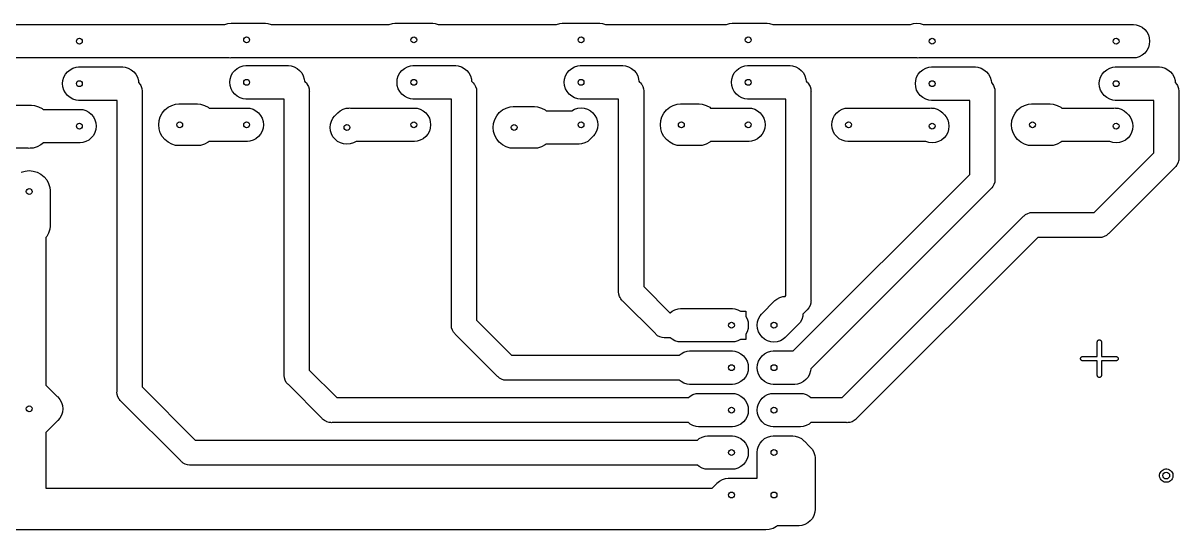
# Model space of a CAD drawing. Extents: x 86 to 209, y -114 to -37.
# Drawn here: x 137.6 to 206.8, y -114.2 to -83.9 of the extents above; entities that cross this region are included whole.
import ezdxf

# ---------------------------------------------------------------- set-up
doc = ezdxf.new("R2010")
doc.units = 0
doc.layers.add('BLACK', color=7, linetype='CONTINUOUS')

msp = doc.modelspace()

# ---------------------------------------------------------------- linework, layer by layer
at = {"layer": 'BLACK', "linetype": 'CONTINUOUS'}
for p, q in [((134, -84), (149.68, -84)), ((149.68, -84), (149.695, -83.9917)), ((149.695, -83.9917), (149.884, -83.9345)), ((149.884, -83.9345), (150.08, -83.9152)), ((150.08, -83.9152), (150.129, -83.92)), ((150.129, -83.92), (152.129, -83.92)), ((152.129, -83.92), (152.276, -83.9345)), ((152.276, -83.9345), (152.465, -83.9917)), ((152.465, -83.9917), (152.48, -84)), ((152.48, -84), (159.52, -84)), ((159.52, -84), (159.535, -83.9917)), ((159.535, -83.9917), (159.724, -83.9345)), ((159.724, -83.9345), (159.871, -83.92)), ((159.871, -83.92), (162.129, -83.92)), ((162.129, -83.92), (162.276, -83.9345)), ((162.276, -83.9345), (162.465, -83.9917)), ((162.465, -83.9917), (162.48, -84)), ((162.48, -84), (169.52, -84)), ((169.52, -84), (169.535, -83.9917)), ((169.535, -83.9917), (169.724, -83.9345)), ((169.724, -83.9345), (169.871, -83.92)), ((169.871, -83.92), (172.129, -83.92)), ((172.129, -83.92), (172.276, -83.9345)), ((172.276, -83.9345), (172.465, -83.9917)), ((172.465, -83.9917), (172.48, -84)), ((172.48, -84), (179.68, -84)), ((179.68, -84), (179.695, -83.9917)), ((179.695, -83.9917), (179.884, -83.9345)), ((179.884, -83.9345), (180.031, -83.92)), ((180.031, -83.92), (182.129, -83.92)), ((182.129, -83.92), (182.276, -83.9345)), ((182.276, -83.9345), (182.465, -83.9917)), ((182.465, -83.9917), (182.48, -84)), ((182.48, -84), (190.68, -84)), ((190.68, -84), (190.695, -83.9917)), ((190.695, -83.9917), (190.884, -83.9345)), ((190.884, -83.9345), (191.08, -83.9152)), ((191.08, -83.9152), (191.276, -83.9345)), ((191.276, -83.9345), (191.465, -83.9917)), ((191.465, -83.9917), (191.48, -84)), ((191.48, -84), (204.049, -84)), ((204.049, -84), (204.196, -84.0145)), ((204.196, -84.0145), (204.385, -84.0717)), ((204.385, -84.0717), (204.558, -84.1645)), ((204.558, -84.1645), (204.711, -84.2895)), ((204.711, -84.2895), (204.835, -84.4417)), ((204.835, -84.4417), (204.928, -84.6155)), ((204.928, -84.6155), (204.986, -84.804)), ((204.986, -84.804), (205.005, -85)), ((205.005, -85), (204.986, -85.196)), ((204.835, -85.5583), (204.711, -85.7105)), ((204.928, -85.3845), (204.835, -85.5583)), ((204.986, -85.196), (204.928, -85.3845)), ((149.951, -86), (134, -86)), ((150, -86.0048), (149.951, -86)), ((150.049, -86), (150, -86.0048)), ((191.111, -86), (150.049, -86)), ((191.16, -86.0048), (191.111, -86)), ((191.209, -86), (191.16, -86.0048)), ((204.049, -86), (191.209, -86)), ((204.196, -85.9855), (204.049, -86)), ((204.385, -85.9283), (204.196, -85.9855)), ((204.558, -85.8355), (204.385, -85.9283)), ((204.711, -85.7105), (204.558, -85.8355)), ((140.072, -87.1555), (140.165, -86.9817)), ((140.165, -86.9817), (140.289, -86.8295)), ((140.289, -86.8295), (140.442, -86.7045)), ((140.442, -86.7045), (140.615, -86.6117)), ((140.615, -86.6117), (140.804, -86.5545)), ((140.804, -86.5545), (140.951, -86.54)), ((140.951, -86.54), (143.589, -86.54)), ((143.589, -86.54), (143.736, -86.5545)), ((143.736, -86.5545), (143.925, -86.6117)), ((143.925, -86.6117), (144.098, -86.7045)), ((144.098, -86.7045), (144.251, -86.8295)), ((144.251, -86.8295), (144.375, -86.9817)), ((144.375, -86.9817), (144.468, -87.1555)), ((150.014, -87.264), (150.072, -87.0755)), ((150.072, -87.0755), (150.165, -86.9017)), ((150.165, -86.9017), (150.289, -86.7495)), ((150.289, -86.7495), (150.442, -86.6245)), ((150.442, -86.6245), (150.615, -86.5317)), ((150.615, -86.5317), (150.804, -86.4745)), ((150.804, -86.4745), (150.951, -86.46)), ((150.951, -86.46), (153.509, -86.46)), ((153.509, -86.46), (153.656, -86.4745)), ((153.656, -86.4745), (153.845, -86.5317)), ((153.845, -86.5317), (154.018, -86.6245)), ((154.018, -86.6245), (154.171, -86.7495)), ((154.171, -86.7495), (154.295, -86.9017)), ((154.295, -86.9017), (154.388, -87.0755)), ((154.388, -87.0755), (154.446, -87.264)), ((160.014, -87.264), (160.072, -87.0755)), ((160.072, -87.0755), (160.165, -86.9017)), ((160.165, -86.9017), (160.289, -86.7495)), ((160.289, -86.7495), (160.442, -86.6245)), ((160.442, -86.6245), (160.615, -86.5317)), ((160.615, -86.5317), (160.804, -86.4745)), ((160.804, -86.4745), (160.951, -86.46)), ((160.951, -86.46), (163.509, -86.46)), ((163.509, -86.46), (163.656, -86.4745)), ((163.656, -86.4745), (163.845, -86.5317)), ((163.845, -86.5317), (164.018, -86.6245)), ((164.018, -86.6245), (164.171, -86.7495)), ((164.171, -86.7495), (164.295, -86.9017)), ((164.295, -86.9017), (164.388, -87.0755)), ((164.388, -87.0755), (164.446, -87.264)), ((170.014, -87.264), (170.072, -87.0755)), ((170.072, -87.0755), (170.165, -86.9017)), ((170.165, -86.9017), (170.289, -86.7495)), ((170.289, -86.7495), (170.442, -86.6245)), ((170.442, -86.6245), (170.615, -86.5317)), ((170.615, -86.5317), (170.804, -86.4745)), ((170.804, -86.4745), (170.951, -86.46)), ((170.951, -86.46), (173.509, -86.46)), ((173.509, -86.46), (173.656, -86.4745)), ((173.656, -86.4745), (173.845, -86.5317)), ((173.845, -86.5317), (174.018, -86.6245)), ((174.018, -86.6245), (174.171, -86.7495)), ((174.171, -86.7495), (174.295, -86.9017)), ((174.295, -86.9017), (174.388, -87.0755)), ((174.388, -87.0755), (174.446, -87.264)), ((180.014, -87.264), (180.072, -87.0755)), ((180.072, -87.0755), (180.165, -86.9017)), ((180.165, -86.9017), (180.289, -86.7495)), ((180.289, -86.7495), (180.442, -86.6245)), ((180.442, -86.6245), (180.615, -86.5317)), ((180.615, -86.5317), (180.804, -86.4745)), ((180.804, -86.4745), (180.951, -86.46)), ((180.951, -86.46), (183.509, -86.46)), ((183.509, -86.46), (183.656, -86.4745)), ((183.656, -86.4745), (183.845, -86.5317)), ((183.845, -86.5317), (184.018, -86.6245)), ((184.018, -86.6245), (184.171, -86.7495)), ((184.171, -86.7495), (184.295, -86.9017)), ((184.295, -86.9017), (184.388, -87.0755)), ((184.388, -87.0755), (184.446, -87.264)), ((191.072, -87.1555), (191.165, -86.9817)), ((191.165, -86.9817), (191.289, -86.8295)), ((191.289, -86.8295), (191.442, -86.7045)), ((191.442, -86.7045), (191.615, -86.6117)), ((191.615, -86.6117), (191.804, -86.5545)), ((191.804, -86.5545), (191.951, -86.54)), ((191.951, -86.54), (194.589, -86.54)), ((194.589, -86.54), (194.736, -86.5545)), ((194.736, -86.5545), (194.925, -86.6117)), ((194.925, -86.6117), (195.098, -86.7045)), ((195.098, -86.7045), (195.251, -86.8295)), ((195.251, -86.8295), (195.375, -86.9817)), ((195.375, -86.9817), (195.468, -87.1555)), ((202.072, -87.1555), (202.165, -86.9817)), ((202.165, -86.9817), (202.289, -86.8295)), ((202.289, -86.8295), (202.442, -86.7045)), ((202.442, -86.7045), (202.615, -86.6117)), ((202.615, -86.6117), (202.804, -86.5545)), ((202.804, -86.5545), (202.951, -86.54)), ((202.951, -86.54), (205.589, -86.54)), ((205.589, -86.54), (205.736, -86.5545)), ((205.736, -86.5545), (205.925, -86.6117)), ((205.925, -86.6117), (206.098, -86.7045)), ((206.098, -86.7045), (206.251, -86.8295)), ((206.251, -86.8295), (206.375, -86.9817)), ((206.375, -86.9817), (206.468, -87.1555)), ((139.995, -87.54), (140.014, -87.344)), ((140.014, -87.736), (139.995, -87.54)), ((140.014, -87.344), (140.072, -87.1555)), ((140.072, -87.9245), (140.014, -87.736)), ((144.468, -87.1555), (144.526, -87.344)), ((144.526, -87.344), (144.538, -87.4737)), ((144.538, -87.4737), (144.627, -87.5813)), ((144.627, -87.5813), (144.667, -87.656)), ((144.667, -87.656), (144.696, -87.7116)), ((144.696, -87.7116), (144.732, -87.8284)), ((149.995, -87.46), (150.014, -87.264)), ((150.014, -87.656), (149.995, -87.46)), ((150.072, -87.8445), (150.014, -87.656)), ((154.446, -87.264), (154.459, -87.3981)), ((154.459, -87.3981), (154.504, -87.4436)), ((154.504, -87.4436), (154.533, -87.4671)), ((154.533, -87.4671), (154.556, -87.4957)), ((154.556, -87.4957), (154.556, -87.4957)), ((154.556, -87.4957), (154.617, -87.5699)), ((154.617, -87.5699), (154.627, -87.5813)), ((154.627, -87.5813), (154.696, -87.7116)), ((154.696, -87.7116), (154.739, -87.853)), ((159.995, -87.46), (160.014, -87.264)), ((160.014, -87.656), (159.995, -87.46)), ((160.072, -87.8445), (160.014, -87.656)), ((164.446, -87.264), (164.459, -87.3981)), ((164.459, -87.3981), (164.504, -87.4436)), ((164.504, -87.4436), (164.533, -87.4671)), ((164.533, -87.4671), (164.556, -87.4957)), ((164.556, -87.4957), (164.556, -87.4957)), ((164.556, -87.4957), (164.617, -87.5699)), ((164.617, -87.5699), (164.627, -87.5813)), ((164.627, -87.5813), (164.696, -87.7116)), ((164.696, -87.7116), (164.739, -87.853)), ((169.995, -87.46), (170.014, -87.264)), ((170.014, -87.656), (169.995, -87.46)), ((170.072, -87.8445), (170.014, -87.656)), ((174.446, -87.264), (174.459, -87.3981)), ((174.459, -87.3981), (174.504, -87.4436)), ((174.504, -87.4436), (174.533, -87.4671)), ((174.533, -87.4671), (174.556, -87.4957)), ((174.556, -87.4957), (174.556, -87.4957)), ((174.556, -87.4957), (174.617, -87.5699)), ((174.617, -87.5699), (174.627, -87.5813)), ((174.627, -87.5813), (174.696, -87.7116)), ((174.696, -87.7116), (174.739, -87.853)), ((179.995, -87.46), (180.014, -87.264)), ((180.014, -87.656), (179.995, -87.46)), ((180.072, -87.8445), (180.014, -87.656)), ((184.446, -87.264), (184.459, -87.3981)), ((184.459, -87.3981), (184.504, -87.4436)), ((184.504, -87.4436), (184.533, -87.4671)), ((184.533, -87.4671), (184.556, -87.4957)), ((184.556, -87.4957), (184.556, -87.4957)), ((184.556, -87.4957), (184.617, -87.5699)), ((184.617, -87.5699), (184.627, -87.5813)), ((184.627, -87.5813), (184.696, -87.7116)), ((184.696, -87.7116), (184.739, -87.853)), ((190.995, -87.54), (191.014, -87.344)), ((191.014, -87.736), (190.995, -87.54)), ((191.014, -87.344), (191.072, -87.1555)), ((191.072, -87.9245), (191.014, -87.736)), ((195.468, -87.1555), (195.526, -87.344)), ((195.526, -87.344), (195.538, -87.4737)), ((195.538, -87.4737), (195.627, -87.5813)), ((195.627, -87.5813), (195.667, -87.656)), ((195.667, -87.656), (195.696, -87.7116)), ((195.696, -87.7116), (195.732, -87.8284)), ((201.995, -87.54), (202.014, -87.344)), ((202.014, -87.736), (201.995, -87.54)), ((202.014, -87.344), (202.072, -87.1555)), ((202.072, -87.9245), (202.014, -87.736)), ((206.468, -87.1555), (206.526, -87.344)), ((206.526, -87.344), (206.538, -87.4737)), ((206.538, -87.4737), (206.627, -87.5813)), ((206.627, -87.5813), (206.667, -87.656)), ((206.667, -87.656), (206.696, -87.7116)), ((206.696, -87.7116), (206.732, -87.8284)), ((140.165, -88.0983), (140.072, -87.9245)), ((140.289, -88.2505), (140.165, -88.0983)), ((140.442, -88.3755), (140.289, -88.2505)), ((140.615, -88.4683), (140.442, -88.3755)), ((140.804, -88.5255), (140.615, -88.4683)), ((144.732, -87.8284), (144.739, -87.853)), ((144.739, -87.853), (144.75, -87.9632)), ((144.75, -87.9632), (144.75, -87.9632)), ((144.75, -87.9632), (144.754, -88)), ((144.754, -88), (144.75, -88.0368)), ((144.75, -88.0368), (144.75, -105.689)), ((150.165, -88.0183), (150.072, -87.8445)), ((150.289, -88.1705), (150.165, -88.0183)), ((150.442, -88.2955), (150.289, -88.1705)), ((150.615, -88.3883), (150.442, -88.2955)), ((150.804, -88.4455), (150.615, -88.3883)), ((150.951, -88.46), (150.804, -88.4455)), ((153.25, -88.46), (150.951, -88.46)), ((153.25, -104.963), (153.25, -88.46)), ((154.739, -87.853), (154.75, -87.9632)), ((154.75, -87.9632), (154.75, -87.9632)), ((154.75, -87.9632), (154.754, -88)), ((154.754, -88), (154.75, -88.0368)), ((154.75, -88.0368), (154.75, -104.689)), ((160.165, -88.0183), (160.072, -87.8445)), ((160.289, -88.1705), (160.165, -88.0183)), ((160.442, -88.2955), (160.289, -88.1705)), ((160.615, -88.3883), (160.442, -88.2955)), ((160.804, -88.4455), (160.615, -88.3883)), ((160.951, -88.46), (160.804, -88.4455)), ((163.25, -88.46), (160.951, -88.46)), ((163.25, -101.963), (163.25, -88.46)), ((164.739, -87.853), (164.75, -87.9632)), ((164.75, -87.9632), (164.75, -87.9632)), ((164.75, -87.9632), (164.754, -88)), ((164.754, -88), (164.75, -88.0368)), ((164.75, -88.0368), (164.75, -101.689)), ((170.165, -88.0183), (170.072, -87.8445)), ((170.289, -88.1705), (170.165, -88.0183)), ((170.442, -88.2955), (170.289, -88.1705)), ((170.615, -88.3883), (170.442, -88.2955)), ((170.804, -88.4455), (170.615, -88.3883)), ((170.951, -88.46), (170.804, -88.4455)), ((173.25, -88.46), (170.951, -88.46)), ((173.25, -99.9632), (173.25, -88.46)), ((174.739, -87.853), (174.75, -87.9632)), ((174.75, -87.9632), (174.75, -87.9632)), ((174.75, -87.9632), (174.754, -88)), ((174.754, -88), (174.75, -88.0368)), ((174.75, -88.0368), (174.75, -99.6893)), ((180.165, -88.0183), (180.072, -87.8445)), ((180.289, -88.1705), (180.165, -88.0183)), ((180.442, -88.2955), (180.289, -88.1705)), ((180.615, -88.3883), (180.442, -88.2955)), ((180.804, -88.4455), (180.615, -88.3883)), ((180.951, -88.46), (180.804, -88.4455)), ((183.25, -88.46), (180.951, -88.46)), ((183.25, -100.229), (183.25, -88.46)), ((184.739, -87.853), (184.75, -87.9632)), ((184.75, -87.9632), (184.75, -87.9632)), ((184.75, -87.9632), (184.754, -88)), ((184.754, -88), (184.75, -88.0368)), ((184.75, -88.0368), (184.75, -100.503)), ((191.165, -88.0983), (191.072, -87.9245)), ((191.289, -88.2505), (191.165, -88.0983)), ((191.442, -88.3755), (191.289, -88.2505)), ((191.615, -88.4683), (191.442, -88.3755)), ((191.804, -88.5255), (191.615, -88.4683)), ((195.732, -87.8284), (195.739, -87.853)), ((195.739, -87.853), (195.75, -87.9632)), ((195.75, -87.9632), (195.75, -87.9632)), ((195.75, -87.9632), (195.754, -88)), ((195.754, -88), (195.75, -88.0368)), ((195.75, -88.0368), (195.75, -93.2453)), ((202.165, -88.0983), (202.072, -87.9245)), ((202.289, -88.2505), (202.165, -88.0983)), ((202.442, -88.3755), (202.289, -88.2505)), ((202.615, -88.4683), (202.442, -88.3755)), ((202.804, -88.5255), (202.615, -88.4683)), ((206.732, -87.8284), (206.739, -87.853)), ((206.739, -87.853), (206.75, -87.9632)), ((206.75, -87.9632), (206.75, -87.9632)), ((206.75, -87.9632), (206.754, -88)), ((206.754, -88), (206.75, -88.0368)), ((206.75, -88.0368), (206.75, -91.9632)), ((137.141, -88.83), (138.019, -88.83)), ((138.019, -88.83), (138.08, -88.824)), ((138.08, -88.824), (138.141, -88.83)), ((138.141, -88.83), (138.141, -88.83)), ((138.141, -88.83), (138.325, -88.8481)), ((138.325, -88.8481), (138.561, -88.9196)), ((138.561, -88.9196), (138.778, -89.0356)), ((138.778, -89.0356), (138.832, -89.08)), ((138.832, -89.08), (141.049, -89.08)), ((140.951, -88.54), (140.804, -88.5255)), ((143.25, -88.54), (140.951, -88.54)), ((141.049, -89.08), (141.196, -89.0945)), ((141.196, -89.0945), (141.385, -89.1517)), ((141.385, -89.1517), (141.558, -89.2445)), ((143.25, -105.963), (143.25, -88.54)), ((145.956, -89.3022), (146.112, -89.1118)), ((146.112, -89.1118), (146.302, -88.9556)), ((146.302, -88.9556), (146.519, -88.8396)), ((146.519, -88.8396), (146.755, -88.7681)), ((146.755, -88.7681), (146.939, -88.75)), ((146.939, -88.75), (148.061, -88.75)), ((148.061, -88.75), (148.245, -88.7681)), ((148.245, -88.7681), (148.481, -88.8396)), ((148.481, -88.8396), (148.698, -88.9556)), ((148.698, -88.9556), (148.752, -89)), ((148.752, -89), (151.049, -89)), ((151.049, -89), (151.196, -89.0145)), ((151.196, -89.0145), (151.385, -89.0717)), ((151.385, -89.0717), (151.558, -89.1645)), ((156.602, -89.1645), (156.775, -89.0717)), ((156.775, -89.0717), (156.964, -89.0145)), ((156.964, -89.0145), (157.111, -89)), ((157.111, -89), (157.16, -88.9952)), ((157.111, -89), (157.111, -89)), ((157.16, -88.9952), (157.209, -89)), ((157.209, -89), (161.049, -89)), ((161.049, -89), (161.196, -89.0145)), ((161.196, -89.0145), (161.385, -89.0717)), ((161.385, -89.0717), (161.558, -89.1645)), ((166.112, -89.2718), (166.302, -89.1156)), ((166.302, -89.1156), (166.519, -88.9996)), ((166.519, -88.9996), (166.755, -88.9281)), ((166.755, -88.9281), (166.939, -88.91)), ((166.939, -88.91), (168.221, -88.91)), ((168.221, -88.91), (168.405, -88.9281)), ((168.405, -88.9281), (168.641, -88.9996)), ((168.641, -88.9996), (168.858, -89.1156)), ((168.858, -89.1156), (168.912, -89.16)), ((168.912, -89.16), (170.45, -89.16)), ((170.45, -89.16), (170.615, -89.0717)), ((170.615, -89.0717), (170.804, -89.0145)), ((170.804, -89.0145), (171, -88.9952)), ((171, -88.9952), (171.196, -89.0145)), ((171.196, -89.0145), (171.385, -89.0717)), ((171.385, -89.0717), (171.558, -89.1645)), ((175.956, -89.3022), (176.112, -89.1118)), ((176.112, -89.1118), (176.302, -88.9556)), ((176.302, -88.9556), (176.519, -88.8396)), ((176.519, -88.8396), (176.755, -88.7681)), ((176.755, -88.7681), (176.939, -88.75)), ((176.939, -88.75), (178.061, -88.75)), ((178.061, -88.75), (178.245, -88.7681)), ((178.245, -88.7681), (178.481, -88.8396)), ((178.481, -88.8396), (178.698, -88.9556)), ((178.698, -88.9556), (178.752, -89)), ((178.752, -89), (181.049, -89)), ((181.049, -89), (181.196, -89.0145)), ((181.196, -89.0145), (181.385, -89.0717)), ((181.385, -89.0717), (181.558, -89.1645)), ((186.442, -89.1645), (186.615, -89.0717)), ((186.615, -89.0717), (186.804, -89.0145)), ((186.804, -89.0145), (186.951, -89)), ((186.951, -89), (191.871, -89)), ((191.951, -88.54), (191.804, -88.5255)), ((191.871, -89), (191.92, -88.9952)), ((191.92, -88.9952), (191.969, -89)), ((194.25, -88.54), (191.951, -88.54)), ((191.969, -89), (192.116, -89.0145)), ((192.116, -89.0145), (192.305, -89.0717)), ((192.305, -89.0717), (192.478, -89.1645)), ((194.25, -92.9714), (194.25, -88.54)), ((196.956, -89.3022), (197.112, -89.1118)), ((197.112, -89.1118), (197.302, -88.9556)), ((197.302, -88.9556), (197.519, -88.8396)), ((197.519, -88.8396), (197.755, -88.7681)), ((197.755, -88.7681), (197.939, -88.75)), ((197.939, -88.75), (199.061, -88.75)), ((199.061, -88.75), (199.245, -88.7681)), ((199.245, -88.7681), (199.481, -88.8396)), ((199.481, -88.8396), (199.698, -88.9556)), ((199.698, -88.9556), (199.752, -89)), ((199.752, -89), (202.871, -89)), ((202.951, -88.54), (202.804, -88.5255)), ((202.871, -89), (202.92, -88.9952)), ((202.92, -88.9952), (202.969, -89)), ((205.25, -88.54), (202.951, -88.54)), ((202.969, -89), (203.116, -89.0145)), ((203.116, -89.0145), (203.305, -89.0717)), ((203.305, -89.0717), (203.478, -89.1645)), ((205.25, -91.6893), (205.25, -88.54)), ((141.558, -89.2445), (141.711, -89.3695)), ((141.711, -89.3695), (141.835, -89.5217)), ((141.835, -89.5217), (141.928, -89.6955)), ((141.928, -89.6955), (141.986, -89.884)), ((145.744, -90), (145.768, -89.755)), ((145.768, -89.755), (145.84, -89.5193)), ((145.84, -89.5193), (145.956, -89.3022)), ((151.558, -89.1645), (151.711, -89.2895)), ((151.711, -89.2895), (151.835, -89.4417)), ((151.835, -89.4417), (151.928, -89.6155)), ((151.928, -89.6155), (151.986, -89.804)), ((151.986, -89.804), (152.005, -90)), ((156.014, -89.964), (156.072, -89.7755)), ((156.072, -89.7755), (156.165, -89.6017)), ((156.165, -89.6017), (156.258, -89.4876)), ((156.258, -89.4876), (156.418, -89.3276)), ((156.418, -89.3276), (156.449, -89.2895)), ((156.449, -89.2895), (156.602, -89.1645)), ((161.558, -89.1645), (161.711, -89.2895)), ((161.711, -89.2895), (161.835, -89.4417)), ((161.835, -89.4417), (161.928, -89.6155)), ((161.928, -89.6155), (161.986, -89.804)), ((161.986, -89.804), (162.005, -90)), ((165.768, -89.915), (165.84, -89.6793)), ((165.84, -89.6793), (165.956, -89.4622)), ((165.956, -89.4622), (166.112, -89.2718)), ((171.558, -89.1645), (171.711, -89.2895)), ((171.711, -89.2895), (171.835, -89.4417)), ((171.835, -89.4417), (171.928, -89.6155)), ((171.928, -89.6155), (171.986, -89.804)), ((171.986, -89.804), (172.005, -90)), ((175.744, -90), (175.768, -89.755)), ((175.768, -89.755), (175.84, -89.5193)), ((175.84, -89.5193), (175.956, -89.3022)), ((181.558, -89.1645), (181.711, -89.2895)), ((181.711, -89.2895), (181.835, -89.4417)), ((181.835, -89.4417), (181.928, -89.6155)), ((181.928, -89.6155), (181.986, -89.804)), ((181.986, -89.804), (182.005, -90)), ((185.995, -90), (186.014, -89.804)), ((186.014, -89.804), (186.072, -89.6155)), ((186.072, -89.6155), (186.165, -89.4417)), ((186.165, -89.4417), (186.289, -89.2895)), ((186.289, -89.2895), (186.442, -89.1645)), ((192.478, -89.1645), (192.631, -89.2895)), ((192.631, -89.2895), (192.662, -89.3276)), ((192.662, -89.3276), (192.742, -89.4076)), ((192.742, -89.4076), (192.835, -89.5217)), ((192.835, -89.5217), (192.928, -89.6955)), ((192.928, -89.6955), (192.986, -89.884)), ((196.744, -90), (196.768, -89.755)), ((196.768, -89.755), (196.84, -89.5193)), ((196.84, -89.5193), (196.956, -89.3022)), ((203.478, -89.1645), (203.631, -89.2895)), ((203.631, -89.2895), (203.662, -89.3276)), ((203.662, -89.3276), (203.742, -89.4076)), ((203.742, -89.4076), (203.835, -89.5217)), ((203.835, -89.5217), (203.928, -89.6955)), ((203.928, -89.6955), (203.986, -89.884)), ((141.928, -90.4645), (141.835, -90.6383)), ((141.986, -90.276), (141.928, -90.4645)), ((141.986, -89.884), (142.005, -90.08)), ((142.005, -90.08), (141.986, -90.276)), ((145.768, -90.245), (145.744, -90)), ((145.84, -90.4807), (145.768, -90.245)), ((145.956, -90.6978), (145.84, -90.4807)), ((151.928, -90.3845), (151.835, -90.5583)), ((151.986, -90.196), (151.928, -90.3845)), ((152.005, -90), (151.986, -90.196)), ((155.995, -90.16), (156.014, -89.964)), ((156.014, -90.356), (155.995, -90.16)), ((156.072, -90.5445), (156.014, -90.356)), ((156.165, -90.7183), (156.072, -90.5445)), ((161.928, -90.3845), (161.835, -90.5583)), ((161.986, -90.196), (161.928, -90.3845)), ((162.005, -90), (161.986, -90.196)), ((165.744, -90.16), (165.768, -89.915)), ((165.768, -90.405), (165.744, -90.16)), ((165.84, -90.6407), (165.768, -90.405)), ((171.928, -90.3845), (171.835, -90.5583)), ((171.986, -90.196), (171.928, -90.3845)), ((172.005, -90), (171.986, -90.196)), ((175.768, -90.245), (175.744, -90)), ((175.84, -90.4807), (175.768, -90.245)), ((175.956, -90.6978), (175.84, -90.4807)), ((181.928, -90.3845), (181.835, -90.5583)), ((181.986, -90.196), (181.928, -90.3845)), ((182.005, -90), (181.986, -90.196)), ((186.014, -90.196), (185.995, -90)), ((186.072, -90.3845), (186.014, -90.196)), ((186.165, -90.5583), (186.072, -90.3845)), ((192.928, -90.4645), (192.835, -90.6383)), ((192.986, -90.276), (192.928, -90.4645)), ((192.986, -89.884), (193.005, -90.08)), ((193.005, -90.08), (192.986, -90.276)), ((196.768, -90.245), (196.744, -90)), ((196.84, -90.4807), (196.768, -90.245)), ((196.956, -90.6978), (196.84, -90.4807)), ((203.928, -90.4645), (203.835, -90.6383)), ((203.986, -90.276), (203.928, -90.4645)), ((203.986, -89.884), (204.005, -90.08)), ((204.005, -90.08), (203.986, -90.276)), ((138.698, -91.2044), (138.481, -91.3204)), ((138.849, -91.08), (138.698, -91.2044)), ((141.049, -91.08), (138.849, -91.08)), ((141.196, -91.0655), (141.049, -91.08)), ((141.385, -91.0083), (141.196, -91.0655)), ((141.558, -90.9155), (141.385, -91.0083)), ((141.711, -90.7905), (141.558, -90.9155)), ((141.835, -90.6383), (141.711, -90.7905)), ((146.112, -90.8882), (145.956, -90.6978)), ((146.302, -91.0444), (146.112, -90.8882)), ((146.519, -91.1604), (146.302, -91.0444)), ((146.755, -91.2319), (146.519, -91.1604)), ((146.939, -91.25), (146.755, -91.2319)), ((148.245, -91.2319), (148.061, -91.25)), ((148.481, -91.1604), (148.245, -91.2319)), ((148.698, -91.0444), (148.481, -91.1604)), ((148.752, -91), (148.698, -91.0444)), ((151.049, -91), (148.752, -91)), ((151.196, -90.9855), (151.049, -91)), ((151.385, -90.9283), (151.196, -90.9855)), ((151.558, -90.8355), (151.385, -90.9283)), ((151.711, -90.7105), (151.558, -90.8355)), ((151.835, -90.5583), (151.711, -90.7105)), ((156.289, -90.8705), (156.165, -90.7183)), ((156.442, -90.9955), (156.289, -90.8705)), ((156.615, -91.0883), (156.442, -90.9955)), ((156.804, -91.1455), (156.615, -91.0883)), ((157, -91.1648), (156.804, -91.1455)), ((157.196, -91.1455), (157, -91.1648)), ((157.385, -91.0883), (157.196, -91.1455)), ((157.55, -91), (157.385, -91.0883)), ((161.049, -91), (157.55, -91)), ((161.196, -90.9855), (161.049, -91)), ((161.385, -90.9283), (161.196, -90.9855)), ((161.558, -90.8355), (161.385, -90.9283)), ((161.711, -90.7105), (161.558, -90.8355)), ((161.835, -90.5583), (161.711, -90.7105)), ((165.956, -90.8578), (165.84, -90.6407)), ((166.112, -91.0482), (165.956, -90.8578)), ((166.302, -91.2044), (166.112, -91.0482)), ((166.519, -91.3204), (166.302, -91.2044)), ((168.858, -91.2044), (168.641, -91.3204)), ((168.912, -91.16), (168.858, -91.2044)), ((170.791, -91.16), (168.912, -91.16)), ((170.84, -91.1648), (170.791, -91.16)), ((170.889, -91.16), (170.84, -91.1648)), ((171.036, -91.1455), (170.889, -91.16)), ((171.225, -91.0883), (171.036, -91.1455)), ((171.398, -90.9955), (171.225, -91.0883)), ((171.551, -90.8705), (171.398, -90.9955)), ((171.582, -90.8324), (171.551, -90.8705)), ((171.742, -90.6724), (171.582, -90.8324)), ((171.835, -90.5583), (171.742, -90.6724)), ((176.112, -90.8882), (175.956, -90.6978)), ((176.302, -91.0444), (176.112, -90.8882)), ((176.519, -91.1604), (176.302, -91.0444)), ((176.755, -91.2319), (176.519, -91.1604)), ((176.939, -91.25), (176.755, -91.2319)), ((178.245, -91.2319), (178.061, -91.25)), ((178.481, -91.1604), (178.245, -91.2319)), ((178.698, -91.0444), (178.481, -91.1604)), ((178.752, -91), (178.698, -91.0444)), ((181.049, -91), (178.752, -91)), ((181.196, -90.9855), (181.049, -91)), ((181.385, -90.9283), (181.196, -90.9855)), ((181.558, -90.8355), (181.385, -90.9283)), ((181.711, -90.7105), (181.558, -90.8355)), ((181.835, -90.5583), (181.711, -90.7105)), ((186.289, -90.7105), (186.165, -90.5583)), ((186.442, -90.8355), (186.289, -90.7105)), ((186.615, -90.9283), (186.442, -90.8355)), ((186.804, -90.9855), (186.615, -90.9283)), ((186.951, -91), (186.804, -90.9855)), ((191.6, -91), (186.951, -91)), ((191.615, -91.0083), (191.6, -91)), ((191.804, -91.0655), (191.615, -91.0083)), ((192, -91.0848), (191.804, -91.0655)), ((192.196, -91.0655), (192, -91.0848)), ((192.385, -91.0083), (192.196, -91.0655)), ((192.558, -90.9155), (192.385, -91.0083)), ((192.711, -90.7905), (192.558, -90.9155)), ((192.835, -90.6383), (192.711, -90.7905)), ((197.112, -90.8882), (196.956, -90.6978)), ((197.302, -91.0444), (197.112, -90.8882)), ((197.519, -91.1604), (197.302, -91.0444)), ((197.755, -91.2319), (197.519, -91.1604)), ((197.939, -91.25), (197.755, -91.2319)), ((199.245, -91.2319), (199.061, -91.25)), ((199.481, -91.1604), (199.245, -91.2319)), ((199.698, -91.0444), (199.481, -91.1604)), ((199.752, -91), (199.698, -91.0444)), ((202.6, -91), (199.752, -91)), ((202.615, -91.0083), (202.6, -91)), ((202.804, -91.0655), (202.615, -91.0083)), ((203, -91.0848), (202.804, -91.0655)), ((203.196, -91.0655), (203, -91.0848)), ((203.385, -91.0083), (203.196, -91.0655)), ((203.558, -90.9155), (203.385, -91.0083)), ((203.711, -90.7905), (203.558, -90.9155)), ((203.835, -90.6383), (203.711, -90.7905)), ((137.939, -91.41), (137.061, -91.41)), ((138, -91.416), (137.939, -91.41)), ((138.061, -91.41), (138, -91.416)), ((138.245, -91.3919), (138.061, -91.41)), ((138.061, -91.41), (138.061, -91.41)), ((138.481, -91.3204), (138.245, -91.3919)), ((148.061, -91.25), (146.939, -91.25)), ((166.755, -91.3919), (166.519, -91.3204)), ((166.939, -91.41), (166.755, -91.3919)), ((168.221, -91.41), (166.939, -91.41)), ((168.405, -91.3919), (168.221, -91.41)), ((168.641, -91.3204), (168.405, -91.3919)), ((178.061, -91.25), (176.939, -91.25)), ((199.061, -91.25), (197.939, -91.25)), ((201.689, -95.25), (205.25, -91.6893)), ((206.504, -92.5564), (202.556, -96.5043)), ((206.533, -92.5329), (206.504, -92.5564)), ((206.563, -92.4957), (206.533, -92.5329)), ((206.608, -92.4417), (206.563, -92.4957)), ((206.627, -92.4187), (206.608, -92.4417)), ((206.696, -92.2884), (206.627, -92.4187)), ((206.705, -92.2582), (206.696, -92.2884)), ((206.739, -92.147), (206.705, -92.2582)), ((206.741, -92.1322), (206.739, -92.147)), ((206.75, -92.0368), (206.741, -92.1322)), ((206.75, -91.9632), (206.754, -92)), ((206.754, -92), (206.75, -92.0368)), ((206.75, -92.0368), (206.75, -92.0368)), ((137.519, -92.8396), (137.755, -92.7681)), ((137.755, -92.7681), (138, -92.744)), ((138, -92.744), (138.245, -92.7681)), ((138.245, -92.7681), (138.481, -92.8396)), ((138.481, -92.8396), (138.698, -92.9556)), ((138.698, -92.9556), (138.888, -93.1118)), ((138.888, -93.1118), (139.044, -93.3022)), ((139.044, -93.3022), (139.16, -93.5193)), ((183.681, -103.54), (194.25, -92.9714)), ((195.75, -93.2453), (195.754, -93.2821)), ((195.754, -93.2821), (195.75, -93.3189)), ((139.16, -93.5193), (139.232, -93.755)), ((139.232, -93.755), (139.25, -93.9386)), ((139.25, -93.9386), (139.25, -96.0614)), ((195.504, -93.8385), (184.741, -104.602)), ((195.533, -93.815), (195.504, -93.8385)), ((195.573, -93.7666), (195.533, -93.815)), ((195.627, -93.7008), (195.573, -93.7666)), ((195.696, -93.5705), (195.627, -93.7008)), ((195.739, -93.4291), (195.696, -93.5705)), ((195.744, -93.3845), (195.739, -93.4291)), ((195.75, -93.3189), (195.744, -93.3845)), ((195.75, -93.3189), (195.75, -93.3189)), ((197.518, -95.4255), (197.581, -95.3734)), ((197.581, -95.3734), (197.712, -95.3037)), ((197.712, -95.3037), (197.82, -95.2708)), ((197.82, -95.2708), (197.853, -95.2609)), ((197.853, -95.2609), (197.868, -95.2594)), ((197.868, -95.2594), (197.963, -95.25)), ((197.963, -95.25), (198, -95.2464)), ((197.963, -95.25), (197.963, -95.25)), ((198, -95.2464), (198.037, -95.25)), ((198.037, -95.25), (201.689, -95.25)), ((139.25, -96.0614), (139.232, -96.245)), ((186.609, -106.33), (197.444, -95.4957)), ((197.444, -95.4957), (197.467, -95.4671)), ((197.467, -95.4671), (197.498, -95.4417)), ((197.498, -95.4417), (197.518, -95.4255)), ((139.044, -96.6978), (139, -96.7519)), ((139, -96.7519), (139, -105.586)), ((139.16, -96.4807), (139.044, -96.6978)), ((139.232, -96.245), (139.16, -96.4807)), ((198.311, -96.75), (187.476, -107.584)), ((201.963, -96.75), (198.311, -96.75)), ((202, -96.7536), (201.963, -96.75)), ((202.037, -96.75), (202, -96.7536)), ((202.147, -96.7391), (202.037, -96.75)), ((202.037, -96.75), (202.037, -96.75)), ((202.288, -96.6963), (202.147, -96.7391)), ((202.419, -96.6266), (202.288, -96.6963)), ((202.533, -96.5329), (202.419, -96.6266)), ((202.556, -96.5043), (202.533, -96.5329)), ((173.246, -100), (173.25, -99.9632)), ((173.261, -100.147), (173.246, -100)), ((173.304, -100.288), (173.261, -100.147)), ((174.75, -99.6893), (176.311, -101.25)), ((173.336, -100.349), (173.304, -100.288)), ((173.373, -100.419), (173.336, -100.349)), ((173.416, -100.471), (173.373, -100.419)), ((173.444, -100.504), (173.416, -100.471)), ((173.467, -100.533), (173.444, -100.504)), ((173.444, -100.504), (173.444, -100.504)), ((173.496, -100.556), (173.467, -100.533)), ((175.444, -102.504), (173.496, -100.556)), ((181.798, -101.328), (182.598, -100.528)), ((182.598, -100.528), (182.712, -100.435)), ((182.712, -100.435), (182.885, -100.342)), ((182.885, -100.342), (183.074, -100.284)), ((183.074, -100.284), (183.208, -100.271)), ((183.208, -100.271), (183.25, -100.229)), ((184.696, -100.828), (184.627, -100.959)), ((184.739, -100.687), (184.696, -100.828)), ((184.75, -100.577), (184.739, -100.687)), ((184.75, -100.503), (184.754, -100.54)), ((184.754, -100.54), (184.75, -100.577)), ((184.75, -100.577), (184.75, -100.577)), ((176.311, -101.25), (176.338, -101.25)), ((176.338, -101.25), (176.442, -101.165)), ((176.442, -101.165), (176.615, -101.072)), ((176.615, -101.072), (176.804, -101.014)), ((176.804, -101.014), (176.951, -101)), ((176.951, -101), (180.049, -101)), ((180.049, -101), (180.196, -101.014)), ((180.196, -101.014), (180.385, -101.072)), ((180.385, -101.072), (180.531, -101.15)), ((180.531, -101.15), (180.85, -101.15)), ((180.85, -101.15), (180.85, -101.469)), ((180.85, -101.469), (180.928, -101.615)), ((181.612, -101.615), (181.705, -101.442)), ((181.705, -101.442), (181.798, -101.328)), ((184.256, -101.466), (184.198, -101.655)), ((184.269, -101.332), (184.256, -101.466)), ((184.504, -101.096), (184.269, -101.332)), ((184.533, -101.073), (184.504, -101.096)), ((184.627, -100.959), (184.533, -101.073)), ((163.246, -102), (163.25, -101.963)), ((163.261, -102.147), (163.246, -102)), ((163.304, -102.288), (163.261, -102.147)), ((163.373, -102.419), (163.304, -102.288)), ((163.304, -102.288), (163.304, -102.288)), ((164.75, -101.689), (166.851, -103.79)), ((180.928, -101.615), (180.986, -101.804)), ((180.986, -102.196), (180.928, -102.385)), ((180.986, -101.804), (181.005, -102)), ((181.005, -102), (180.986, -102.196)), ((181.535, -102), (181.554, -101.804)), ((181.554, -102.196), (181.535, -102)), ((181.554, -101.804), (181.612, -101.615)), ((181.612, -102.385), (181.554, -102.196)), ((184.012, -101.942), (183.212, -102.742)), ((184.105, -101.828), (184.012, -101.942)), ((184.198, -101.655), (184.105, -101.828)), ((163.392, -102.442), (163.373, -102.419)), ((163.444, -102.504), (163.392, -102.442)), ((163.467, -102.533), (163.444, -102.504)), ((163.444, -102.504), (163.444, -102.504)), ((163.496, -102.556), (163.467, -102.533)), ((165.984, -105.044), (163.496, -102.556)), ((175.467, -102.533), (175.444, -102.504)), ((175.496, -102.556), (175.467, -102.533)), ((175.518, -102.575), (175.496, -102.556)), ((175.496, -102.556), (175.496, -102.556)), ((175.581, -102.627), (175.518, -102.575)), ((175.712, -102.696), (175.581, -102.627)), ((175.853, -102.739), (175.712, -102.696)), ((175.963, -102.75), (175.853, -102.739)), ((176, -102.754), (175.963, -102.75)), ((175.963, -102.75), (175.963, -102.75)), ((176.037, -102.75), (176, -102.754)), ((176.338, -102.75), (176.037, -102.75)), ((176.442, -102.835), (176.338, -102.75)), ((176.615, -102.928), (176.442, -102.835)), ((176.804, -102.986), (176.615, -102.928)), ((176.951, -103), (176.804, -102.986)), ((180.196, -102.986), (180.049, -103)), ((180.385, -102.928), (180.196, -102.986)), ((180.531, -102.85), (180.385, -102.928)), ((180.85, -102.85), (180.531, -102.85)), ((180.928, -102.385), (180.85, -102.531)), ((180.85, -102.531), (180.85, -102.85)), ((181.705, -102.558), (181.612, -102.385)), ((181.829, -102.711), (181.705, -102.558)), ((181.982, -102.835), (181.829, -102.711)), ((182.155, -102.928), (181.982, -102.835)), ((182.344, -102.986), (182.155, -102.928)), ((182.54, -103.005), (182.344, -102.986)), ((182.736, -102.986), (182.54, -103.005)), ((182.925, -102.928), (182.736, -102.986)), ((183.098, -102.835), (182.925, -102.928)), ((183.212, -102.742), (183.098, -102.835)), ((201.875, -102.994), (201.877, -102.975)), ((201.877, -102.975), (201.884, -102.952)), ((201.884, -102.952), (201.896, -102.93)), ((201.896, -102.93), (201.911, -102.911)), ((201.911, -102.911), (201.93, -102.896)), ((201.93, -102.896), (201.952, -102.884)), ((201.952, -102.884), (201.975, -102.877)), ((201.975, -102.877), (202, -102.874)), ((202, -102.874), (202.025, -102.877)), ((202.025, -102.877), (202.048, -102.884)), ((202.048, -102.884), (202.07, -102.896)), ((202.07, -102.896), (202.089, -102.911)), ((202.089, -102.911), (202.104, -102.93)), ((202.104, -102.93), (202.116, -102.952)), ((202.116, -102.952), (202.123, -102.975)), ((202.123, -102.975), (202.125, -102.994)), ((180.049, -103), (176.951, -103)), ((176.982, -103.705), (177.155, -103.612)), ((177.155, -103.612), (177.344, -103.554)), ((177.344, -103.554), (177.491, -103.54)), ((177.491, -103.54), (180.049, -103.54)), ((180.049, -103.54), (180.196, -103.554)), ((180.196, -103.554), (180.385, -103.612)), ((180.385, -103.612), (180.558, -103.705)), ((181.982, -103.705), (182.155, -103.612)), ((182.155, -103.612), (182.344, -103.554)), ((182.344, -103.554), (182.491, -103.54)), ((182.491, -103.54), (183.681, -103.54)), ((201.875, -103.875), (201.875, -102.994)), ((202.125, -102.994), (202.125, -103.875)), ((166.851, -103.79), (176.878, -103.79)), ((176.878, -103.79), (176.982, -103.705)), ((180.558, -103.705), (180.711, -103.829)), ((180.711, -103.829), (180.835, -103.982)), ((180.835, -103.982), (180.928, -104.155)), ((180.928, -104.155), (180.986, -104.344)), ((180.986, -104.344), (181.005, -104.54)), ((181.535, -104.54), (181.554, -104.344)), ((181.554, -104.344), (181.612, -104.155)), ((181.612, -104.155), (181.705, -103.982)), ((181.705, -103.982), (181.829, -103.829)), ((181.829, -103.829), (181.982, -103.705)), ((200.874, -104), (200.877, -103.975)), ((200.877, -104.025), (200.874, -104)), ((200.877, -103.975), (200.884, -103.952)), ((200.884, -104.048), (200.877, -104.025)), ((200.884, -103.952), (200.896, -103.93)), ((200.896, -104.07), (200.884, -104.048)), ((200.896, -103.93), (200.911, -103.911)), ((200.911, -104.089), (200.896, -104.07)), ((200.911, -103.911), (200.93, -103.896)), ((200.93, -104.104), (200.911, -104.089)), ((200.93, -103.896), (200.952, -103.884)), ((200.952, -104.116), (200.93, -104.104)), ((200.952, -103.884), (200.975, -103.877)), ((200.975, -104.123), (200.952, -104.116)), ((200.975, -103.877), (200.994, -103.875)), ((200.994, -104.125), (200.975, -104.123)), ((200.994, -103.875), (201.875, -103.875)), ((201.875, -104.125), (200.994, -104.125)), ((201.875, -105.006), (201.875, -104.125)), ((202.125, -103.875), (203.006, -103.875)), ((203.006, -104.125), (202.125, -104.125)), ((202.125, -104.125), (202.125, -105.006)), ((203.006, -103.875), (203.025, -103.877)), ((203.025, -104.123), (203.006, -104.125)), ((203.025, -103.877), (203.048, -103.884)), ((203.048, -104.116), (203.025, -104.123)), ((203.048, -103.884), (203.07, -103.896)), ((203.07, -104.104), (203.048, -104.116)), ((203.07, -103.896), (203.089, -103.911)), ((203.089, -104.089), (203.07, -104.104)), ((203.089, -103.911), (203.104, -103.93)), ((203.104, -104.07), (203.089, -104.089)), ((203.104, -103.93), (203.116, -103.952)), ((203.116, -104.048), (203.104, -104.07)), ((203.116, -103.952), (203.123, -103.975)), ((203.123, -104.025), (203.116, -104.048)), ((203.123, -103.975), (203.126, -104)), ((203.126, -104), (203.123, -104.025)), ((153.246, -105), (153.25, -104.963)), ((153.261, -105.147), (153.246, -105)), ((154.75, -104.689), (156.391, -106.33)), ((166.007, -105.073), (165.984, -105.044)), ((180.928, -104.925), (180.835, -105.098)), ((180.986, -104.736), (180.928, -104.925)), ((181.005, -104.54), (180.986, -104.736)), ((181.554, -104.736), (181.535, -104.54)), ((181.612, -104.925), (181.554, -104.736)), ((181.705, -105.098), (181.612, -104.925)), ((184.67, -104.925), (184.578, -105.098)), ((184.728, -104.736), (184.67, -104.925)), ((184.741, -104.602), (184.728, -104.736)), ((201.877, -105.025), (201.875, -105.006)), ((201.884, -105.048), (201.877, -105.025)), ((201.896, -105.07), (201.884, -105.048)), ((202.116, -105.048), (202.104, -105.07)), ((202.123, -105.025), (202.116, -105.048)), ((202.125, -105.006), (202.123, -105.025)), ((139, -105.586), (139.672, -106.258)), ((144.75, -105.689), (147.931, -108.87)), ((153.304, -105.288), (153.261, -105.147)), ((153.306, -105.293), (153.304, -105.288)), ((153.373, -105.419), (153.306, -105.293)), ((153.392, -105.442), (153.373, -105.419)), ((153.444, -105.504), (153.392, -105.442)), ((153.467, -105.533), (153.444, -105.504)), ((153.444, -105.504), (153.444, -105.504)), ((153.496, -105.556), (153.467, -105.533)), ((155.524, -107.584), (153.496, -105.556)), ((166.036, -105.096), (166.007, -105.073)), ((166.097, -105.147), (166.036, -105.096)), ((166.036, -105.096), (166.036, -105.096)), ((166.121, -105.167), (166.097, -105.147)), ((166.252, -105.236), (166.121, -105.167)), ((166.393, -105.279), (166.252, -105.236)), ((166.503, -105.29), (166.393, -105.279)), ((166.54, -105.294), (166.503, -105.29)), ((166.503, -105.29), (166.503, -105.29)), ((166.577, -105.29), (166.54, -105.294)), ((176.878, -105.29), (166.577, -105.29)), ((176.982, -105.375), (176.878, -105.29)), ((177.155, -105.468), (176.982, -105.375)), ((177.344, -105.526), (177.155, -105.468)), ((177.491, -105.54), (177.344, -105.526)), ((180.049, -105.54), (177.491, -105.54)), ((180.196, -105.526), (180.049, -105.54)), ((180.385, -105.468), (180.196, -105.526)), ((180.558, -105.375), (180.385, -105.468)), ((180.711, -105.251), (180.558, -105.375)), ((180.835, -105.098), (180.711, -105.251)), ((181.829, -105.251), (181.705, -105.098)), ((181.982, -105.375), (181.829, -105.251)), ((182.155, -105.468), (181.982, -105.375)), ((182.344, -105.526), (182.155, -105.468)), ((182.491, -105.54), (182.344, -105.526)), ((183.791, -105.54), (182.491, -105.54)), ((183.938, -105.526), (183.791, -105.54)), ((184.127, -105.468), (183.938, -105.526)), ((184.3, -105.375), (184.127, -105.468)), ((184.453, -105.251), (184.3, -105.375)), ((184.578, -105.098), (184.453, -105.251)), ((201.911, -105.089), (201.896, -105.07)), ((201.93, -105.104), (201.911, -105.089)), ((201.952, -105.116), (201.93, -105.104)), ((201.975, -105.123), (201.952, -105.116)), ((202, -105.126), (201.975, -105.123)), ((202.025, -105.123), (202, -105.126)), ((202.048, -105.116), (202.025, -105.123)), ((202.07, -105.104), (202.048, -105.116)), ((202.089, -105.089), (202.07, -105.104)), ((202.104, -105.07), (202.089, -105.089)), ((139.672, -106.258), (139.711, -106.289)), ((139.711, -106.289), (139.835, -106.442)), ((139.835, -106.442), (139.928, -106.615)), ((143.246, -106), (143.25, -105.963)), ((143.261, -106.147), (143.246, -106)), ((143.304, -106.288), (143.261, -106.147)), ((143.373, -106.419), (143.304, -106.288)), ((143.304, -106.288), (143.304, -106.288)), ((143.392, -106.442), (143.373, -106.419)), ((143.444, -106.504), (143.392, -106.442)), ((156.391, -106.33), (177.418, -106.33)), ((177.418, -106.33), (177.522, -106.245)), ((177.522, -106.245), (177.695, -106.152)), ((177.695, -106.152), (177.884, -106.094)), ((177.884, -106.094), (178.031, -106.08)), ((178.031, -106.08), (180.049, -106.08)), ((180.049, -106.08), (180.196, -106.094)), ((180.196, -106.094), (180.385, -106.152)), ((180.385, -106.152), (180.558, -106.245)), ((180.558, -106.245), (180.711, -106.369)), ((180.711, -106.369), (180.835, -106.522)), ((181.705, -106.522), (181.829, -106.369)), ((181.829, -106.369), (181.982, -106.245)), ((181.982, -106.245), (182.155, -106.152)), ((182.155, -106.152), (182.344, -106.094)), ((182.344, -106.094), (182.491, -106.08)), ((182.491, -106.08), (184.129, -106.08)), ((184.129, -106.08), (184.276, -106.094)), ((184.276, -106.094), (184.465, -106.152)), ((184.465, -106.152), (184.638, -106.245)), ((184.638, -106.245), (184.742, -106.33)), ((184.742, -106.33), (186.609, -106.33)), ((139.928, -106.615), (139.986, -106.804)), ((139.986, -106.804), (140.005, -107)), ((140.005, -107), (139.986, -107.196)), ((143.467, -106.533), (143.444, -106.504)), ((143.444, -106.504), (143.444, -106.504)), ((143.496, -106.556), (143.467, -106.533)), ((147.064, -110.124), (143.496, -106.556)), ((180.835, -106.522), (180.928, -106.695)), ((180.928, -106.695), (180.986, -106.884)), ((180.986, -106.884), (181.005, -107.08)), ((181.005, -107.08), (180.986, -107.276)), ((181.535, -107.08), (181.554, -106.884)), ((181.554, -107.276), (181.535, -107.08)), ((181.554, -106.884), (181.612, -106.695)), ((181.612, -106.695), (181.705, -106.522)), ((139.672, -107.742), (139, -108.414)), ((139.711, -107.711), (139.672, -107.742)), ((139.835, -107.558), (139.711, -107.711)), ((139.928, -107.385), (139.835, -107.558)), ((139.986, -107.196), (139.928, -107.385)), ((155.547, -107.613), (155.524, -107.584)), ((155.576, -107.636), (155.547, -107.613)), ((155.598, -107.655), (155.576, -107.636)), ((155.576, -107.636), (155.576, -107.636)), ((155.661, -107.707), (155.598, -107.655)), ((155.77, -107.765), (155.661, -107.707)), ((155.792, -107.776), (155.77, -107.765)), ((155.933, -107.819), (155.792, -107.776)), ((155.948, -107.821), (155.933, -107.819)), ((156.043, -107.83), (155.948, -107.821)), ((180.711, -107.791), (180.558, -107.915)), ((180.835, -107.638), (180.711, -107.791)), ((180.928, -107.465), (180.835, -107.638)), ((180.986, -107.276), (180.928, -107.465)), ((181.612, -107.465), (181.554, -107.276)), ((181.705, -107.638), (181.612, -107.465)), ((181.829, -107.791), (181.705, -107.638)), ((181.982, -107.915), (181.829, -107.791)), ((187.067, -107.819), (186.957, -107.83)), ((187.208, -107.776), (187.067, -107.819)), ((187.339, -107.707), (187.208, -107.776)), ((187.453, -107.613), (187.339, -107.707)), ((187.476, -107.584), (187.453, -107.613)), ((139, -108.414), (139, -111.75)), ((156.08, -107.834), (156.043, -107.83)), ((156.043, -107.83), (156.043, -107.83)), ((156.117, -107.83), (156.08, -107.834)), ((177.418, -107.83), (156.117, -107.83)), ((177.522, -107.915), (177.418, -107.83)), ((177.695, -108.008), (177.522, -107.915)), ((177.884, -108.066), (177.695, -108.008)), ((178.031, -108.08), (177.884, -108.066)), ((180.049, -108.08), (178.031, -108.08)), ((180.196, -108.066), (180.049, -108.08)), ((180.385, -108.008), (180.196, -108.066)), ((180.558, -107.915), (180.385, -108.008)), ((182.155, -108.008), (181.982, -107.915)), ((182.344, -108.066), (182.155, -108.008)), ((182.491, -108.08), (182.344, -108.066)), ((184.129, -108.08), (182.491, -108.08)), ((184.276, -108.066), (184.129, -108.08)), ((184.465, -108.008), (184.276, -108.066)), ((184.638, -107.915), (184.465, -108.008)), ((184.742, -107.83), (184.638, -107.915)), ((186.883, -107.83), (184.742, -107.83)), ((186.92, -107.834), (186.883, -107.83)), ((186.957, -107.83), (186.92, -107.834)), ((186.957, -107.83), (186.957, -107.83)), ((147.931, -108.87), (177.958, -108.87)), ((177.958, -108.87), (178.062, -108.785)), ((178.062, -108.785), (178.235, -108.692)), ((178.235, -108.692), (178.424, -108.634)), ((178.424, -108.634), (178.571, -108.62)), ((178.571, -108.62), (180.049, -108.62)), ((180.049, -108.62), (180.196, -108.634)), ((180.196, -108.634), (180.385, -108.692)), ((180.385, -108.692), (180.558, -108.785)), ((180.558, -108.785), (180.711, -108.909)), ((180.711, -108.909), (180.835, -109.062)), ((180.835, -109.062), (180.928, -109.235)), ((181.612, -109.235), (181.705, -109.062)), ((181.705, -109.062), (181.829, -108.909)), ((181.829, -108.909), (181.982, -108.785)), ((181.982, -108.785), (182.155, -108.692)), ((182.155, -108.692), (182.344, -108.634)), ((182.344, -108.634), (182.491, -108.62)), ((182.491, -108.62), (182.54, -108.615)), ((182.54, -108.615), (182.589, -108.62)), ((182.589, -108.62), (183.571, -108.62)), ((183.571, -108.62), (183.62, -108.615)), ((183.62, -108.615), (183.669, -108.62)), ((183.669, -108.62), (183.816, -108.634)), ((183.816, -108.634), (184.005, -108.692)), ((184.005, -108.692), (184.178, -108.785)), ((184.178, -108.785), (184.331, -108.909)), ((184.331, -108.909), (184.362, -108.948)), ((184.362, -108.948), (184.672, -109.258)), ((180.928, -109.235), (180.986, -109.424)), ((180.986, -109.816), (180.928, -110.005)), ((180.986, -109.424), (181.005, -109.62)), ((181.005, -109.62), (180.986, -109.816)), ((181.535, -109.62), (181.554, -109.424)), ((181.54, -109.669), (181.535, -109.62)), ((181.54, -111.16), (181.54, -109.669)), ((181.554, -109.424), (181.612, -109.235)), ((184.672, -109.258), (184.711, -109.289)), ((184.711, -109.289), (184.835, -109.442)), ((184.835, -109.442), (184.928, -109.615)), ((184.928, -109.615), (184.986, -109.804)), ((184.986, -109.804), (184.996, -109.908)), ((147.087, -110.153), (147.064, -110.124)), ((147.116, -110.176), (147.087, -110.153)), ((147.138, -110.195), (147.116, -110.176)), ((147.116, -110.176), (147.116, -110.176)), ((147.201, -110.247), (147.138, -110.195)), ((147.332, -110.316), (147.201, -110.247)), ((147.473, -110.359), (147.332, -110.316)), ((147.583, -110.37), (147.473, -110.359)), ((147.62, -110.374), (147.583, -110.37)), ((147.583, -110.37), (147.583, -110.37)), ((147.657, -110.37), (147.62, -110.374)), ((177.958, -110.37), (147.657, -110.37)), ((178.062, -110.455), (177.958, -110.37)), ((178.235, -110.548), (178.062, -110.455)), ((178.424, -110.606), (178.235, -110.548)), ((180.385, -110.548), (180.196, -110.606)), ((180.558, -110.455), (180.385, -110.548)), ((180.711, -110.331), (180.558, -110.455)), ((180.835, -110.178), (180.711, -110.331)), ((180.928, -110.005), (180.835, -110.178)), ((184.996, -109.908), (185.005, -110)), ((185.005, -110), (185, -110.049)), ((185, -110.049), (185, -112.951)), ((178.571, -110.62), (178.424, -110.606)), ((180.049, -110.62), (178.571, -110.62)), ((179.282, -111.325), (179.455, -111.232)), ((179.455, -111.232), (179.644, -111.174)), ((179.644, -111.174), (179.791, -111.16)), ((179.791, -111.16), (179.84, -111.155)), ((179.791, -111.16), (179.791, -111.16)), ((179.84, -111.155), (179.889, -111.16)), ((179.889, -111.16), (181.54, -111.16)), ((180.196, -110.606), (180.049, -110.62)), ((205.6, -110.961), (205.615, -110.883)), ((205.6, -111.039), (205.6, -110.961)), ((205.615, -111.117), (205.6, -111.039)), ((205.615, -110.883), (205.646, -110.811)), ((205.646, -111.189), (205.615, -111.117)), ((205.646, -110.811), (205.689, -110.745)), ((205.689, -111.255), (205.646, -111.189)), ((205.689, -110.745), (205.745, -110.689)), ((205.745, -111.311), (205.689, -111.255)), ((205.745, -110.689), (205.811, -110.646)), ((205.811, -110.646), (205.883, -110.615)), ((205.883, -110.615), (205.961, -110.6)), ((205.961, -110.6), (206.039, -110.6)), ((206.039, -110.6), (206.117, -110.615)), ((206.117, -110.615), (206.189, -110.646)), ((206.189, -110.646), (206.255, -110.689)), ((206.255, -110.689), (206.311, -110.745)), ((206.311, -111.255), (206.255, -111.311)), ((206.311, -110.745), (206.354, -110.811)), ((206.354, -111.189), (206.311, -111.255)), ((206.354, -110.811), (206.385, -110.883)), ((206.385, -111.117), (206.354, -111.189)), ((206.385, -110.883), (206.4, -110.961)), ((206.4, -111.039), (206.385, -111.117)), ((206.4, -110.961), (206.4, -111.039)), ((139, -111.75), (178.836, -111.75)), ((178.836, -111.75), (179.098, -111.488)), ((179.098, -111.488), (179.129, -111.449)), ((179.129, -111.449), (179.282, -111.325)), ((205.811, -111.354), (205.745, -111.311)), ((205.883, -111.385), (205.811, -111.354)), ((205.961, -111.4), (205.883, -111.385)), ((206.039, -111.4), (205.961, -111.4)), ((206.117, -111.385), (206.039, -111.4)), ((206.189, -111.354), (206.117, -111.385)), ((206.255, -111.311), (206.189, -111.354)), ((184.986, -113.196), (184.928, -113.385)), ((185.005, -113), (184.986, -113.196)), ((185, -112.951), (185.005, -113)), ((182.698, -114.044), (182.481, -114.16)), ((182.752, -114), (182.698, -114.044)), ((183.951, -114), (182.752, -114)), ((184, -114.005), (183.951, -114)), ((184.049, -114), (184, -114.005)), ((184.196, -113.986), (184.049, -114)), ((184.385, -113.928), (184.196, -113.986)), ((184.558, -113.835), (184.385, -113.928)), ((184.711, -113.711), (184.558, -113.835)), ((184.835, -113.558), (184.711, -113.711)), ((184.928, -113.385), (184.835, -113.558)), ((182.061, -114.25), (112.061, -114.25)), ((182.245, -114.232), (182.061, -114.25)), ((182.481, -114.16), (182.245, -114.232))]:
    msp.add_line(p, q, dxfattribs=at)
at = {"layer": 'BLACK'}
for centre, radius in [((141, -85), 0.175), ((141, -85), 0.175), ((151, -84.92), 0.175), ((151, -84.92), 0.175), ((161, -84.92), 0.175), ((161, -84.92), 0.175), ((171, -84.92), 0.175), ((171, -84.92), 0.175), ((181, -84.92), 0.175), ((181, -84.92), 0.175), ((192, -85), 0.175), ((192, -85), 0.175), ((203, -85), 0.175), ((203, -85), 0.175), ((141, -87.54), 0.175), ((141, -87.54), 0.175), ((151, -87.46), 0.175), ((151, -87.46), 0.175), ((161, -87.46), 0.175), ((161, -87.46), 0.175), ((171, -87.46), 0.175), ((171, -87.46), 0.175), ((181, -87.46), 0.175), ((181, -87.46), 0.175), ((192, -87.54), 0.175), ((192, -87.54), 0.175), ((203, -87.54), 0.175), ((203, -87.54), 0.175), ((147, -90), 0.175), ((147, -90), 0.175), ((151, -90), 0.175), ((151, -90), 0.175), ((161, -90), 0.175), ((161, -90), 0.175), ((171, -90), 0.175), ((171, -90), 0.175), ((177, -90), 0.175), ((177, -90), 0.175), ((181, -90), 0.175), ((181, -90), 0.175), ((187, -90), 0.175), ((187, -90), 0.175), ((198, -90), 0.175), ((198, -90), 0.175), ((141, -90.08), 0.175), ((141, -90.08), 0.175), ((157, -90.16), 0.175), ((157, -90.16), 0.175), ((167, -90.16), 0.175), ((167, -90.16), 0.175), ((192, -90.08), 0.175), ((192, -90.08), 0.175), ((203, -90.08), 0.175), ((203, -90.08), 0.175), ((138, -94), 0.175), ((138, -94), 0.175), ((180, -102), 0.175), ((180, -102), 0.175), ((182.54, -102), 0.175), ((182.54, -102), 0.175), ((180, -104.54), 0.175), ((180, -104.54), 0.175), ((182.54, -104.54), 0.175), ((182.54, -104.54), 0.175), ((138, -107), 0.175), ((138, -107), 0.175), ((180, -107.08), 0.175), ((180, -107.08), 0.175), ((182.54, -107.08), 0.175), ((182.54, -107.08), 0.175), ((180, -109.62), 0.175), ((180, -109.62), 0.175), ((182.54, -109.62), 0.175), ((182.54, -109.62), 0.175), ((206, -111), 0.2), ((180, -112.16), 0.175), ((180, -112.16), 0.175), ((182.54, -112.16), 0.175), ((182.54, -112.16), 0.175)]:
    msp.add_circle(centre, radius, dxfattribs=at)

doc.saveas('drawing.dxf')
